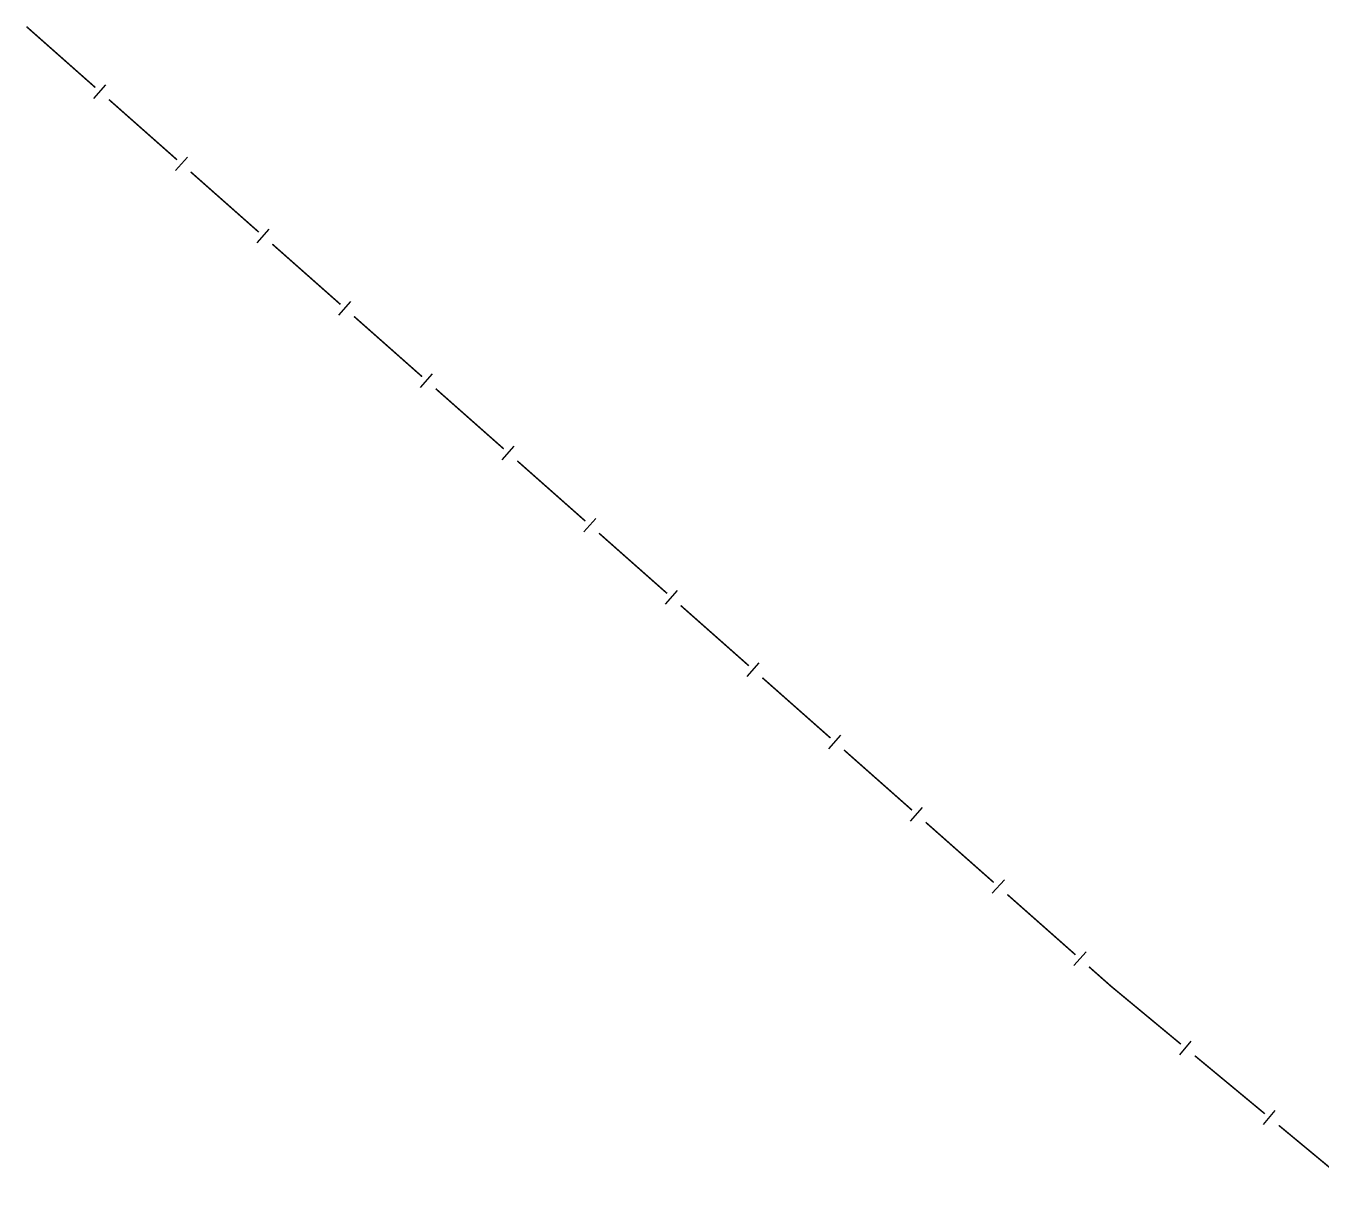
# Model space of a CAD drawing. Extents: x 207981 to 210201, y 4876477 to 4878908.
# Drawn here: x 209095.8 to 209309.6, y 4876564.7 to 4876755.9 of the extents above; entities that cross this region are included whole.
import ezdxf

# ---------------------------------------------------------------- set-up
doc = ezdxf.new("R2010")
doc.units = 0
doc.header["$LTSCALE"] = 1.5
doc.header["$MEASUREMENT"] = 0
doc.layers.add('LM-LIM-SETORES-BAIRROS', color=250, linetype='CONTINUOUS')

msp = doc.modelspace()

# ---------------------------------------------------------------- linework, layer by layer
at = {"layer": 'LM-LIM-SETORES-BAIRROS', "const_width": 0.25}
for points in [[(209095.972846, 4876755.806375), (209096.081497, 4876755.691609)], [(209096.081497, 4876755.691609), (209107.312607, 4876745.748663)], [(209109.558829, 4876743.760074), (209120.789938, 4876733.817128)], [(209123.03616, 4876731.828539), (209134.26727, 4876721.885593)], [(209136.513492, 4876719.897004), (209147.744602, 4876709.954058)], [(209149.990824, 4876707.965468), (209161.221933, 4876698.022522)], [(209163.468155, 4876696.033933), (209174.699265, 4876686.090987)], [(209176.945487, 4876684.102398), (209188.176597, 4876674.159452)], [(209190.422819, 4876672.170863), (209201.653928, 4876662.227917)], [(209203.90015, 4876660.239328), (209215.13126, 4876650.296382)], [(209217.377482, 4876648.307793), (209228.608592, 4876638.364847)], [(209230.854814, 4876636.376258), (209242.085923, 4876626.433312)], [(209244.332145, 4876624.444722), (209255.563255, 4876614.501776)], [(209257.809477, 4876612.513187), (209269.040587, 4876602.570241)], [(209271.286809, 4876600.581652), (209274.281771, 4876597.9302)], [(209274.281771, 4876597.9302), (209274.887579, 4876597.393876)], [(209274.887579, 4876597.393876), (209286.43212, 4876587.816633)], [(209288.741028, 4876585.901185), (209300.285569, 4876576.323942)], [(209302.594478, 4876574.408494), (209314.139019, 4876564.831251)]]:
    msp.add_lwpolyline(points, dxfattribs=at)
at = {"layer": 'LM-LIM-SETORES-BAIRROS'}
for points in [[(209107.067053, 4876743.962689), (209109.055642, 4876746.208911)], [(209120.544384, 4876732.031154), (209122.532974, 4876734.277376)], [(209134.021716, 4876720.099619), (209136.010305, 4876722.345841)], [(209147.499048, 4876708.168084), (209149.487637, 4876710.414306)], [(209160.976379, 4876696.236548), (209162.964969, 4876698.48277)], [(209174.453711, 4876684.305013), (209176.4423, 4876686.551235)], [(209187.931043, 4876672.373478), (209189.919632, 4876674.6197)], [(209201.408374, 4876660.441943), (209203.396964, 4876662.688165)], [(209214.885706, 4876648.510408), (209216.874295, 4876650.75663)], [(209228.363038, 4876636.578873), (209230.351627, 4876638.825095)], [(209241.840369, 4876624.647338), (209243.828959, 4876626.89356)], [(209255.317701, 4876612.715802), (209257.30629, 4876614.962024)], [(209268.795033, 4876600.784267), (209270.783622, 4876603.030489)], [(209286.244032, 4876586.023696), (209288.15948, 4876588.332604)], [(209300.097481, 4876574.531005), (209302.01293, 4876576.839914)]]:
    msp.add_lwpolyline(points, dxfattribs=at)

doc.saveas('drawing.dxf')
